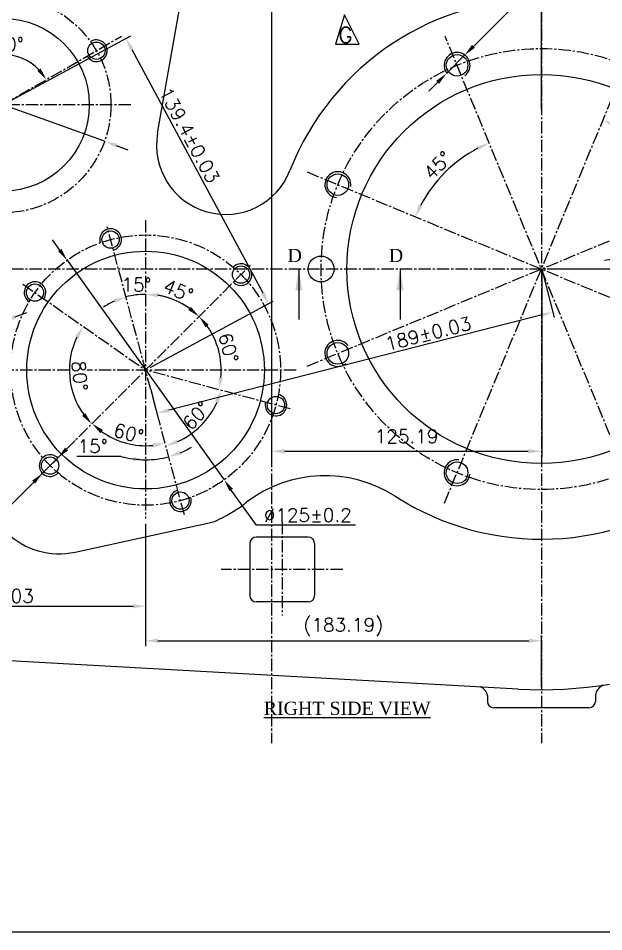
# Model space of a CAD drawing. Header units: millimetres. Extents: x -4466 to 20635, y -2270 to 9154.
# Drawn here: x 16865.3 to 17136.4, y 7525 to 7947.6 of the extents above; entities that cross this region are included whole.
import ezdxf

# ---------------------------------------------------------------- set-up
doc = ezdxf.new("R2010")
doc.units = ezdxf.units.MM
doc.header["$LTSCALE"] = 0.3
doc.header["$PDSIZE"] = -50
doc.linetypes.add('CENTER2', pattern=[28.575, 19.05, -3.175, 3.175, -3.175])
doc.layers.add('AM_5', color=3, linetype='Continuous', lineweight=25)
doc.layers.add('AM_VIEWS', color=1, linetype='Continuous', lineweight=25, plot=False)
doc.layers.add('center', color=1, linetype='CENTER2')
doc.styles.add('ROMANTIC', font='romantic.ttf')
doc.styles.add('rs', font='romans.shx')
doc.styles.get("Standard").update_dxf_attribs({"font": 'romans.shx'})
doc.dimstyles.new('AM_ISO$0', dxfattribs={"dimtxt": 2.5, "dimasz": 2.5, "dimexe": 1, "dimexo": 1, "dimgap": 1.5, "dimtad": 1, "dimdsep": 46, "dimtxsty": 'Standard', "dimcen": 0, "dimclrd": 256, "dimclre": 256, "dimclrt": 2, "dimadec": 3, "dimazin": 2, "dimtp": 0.1, "dimtm": 0.1, "dimtfac": 0.71, "dimtmove": 0, "dimatfit": 3, "dimfxl": 1, "dimlwd": -1, "dimlwe": -1, "dimarcsym": 1})
doc.dimstyles.new('ISO-25', dxfattribs={"dimscale": 2.5, "dimtxt": 2.5, "dimasz": 2.5, "dimexe": 0.7, "dimexo": 0.625, "dimtad": 1, "dimdec": 3, "dimlfac": -1, "dimzin": 9, "dimdsep": 46, "dimtxsty": 'Standard', "dimcen": 2.5, "dimclrd": 1, "dimclre": 1, "dimclrt": 7, "dimazin": 0, "dimtfac": 0.65, "dimtdec": 3, "dimtmove": 0, "dimatfit": 3, "dimfxl": 0.7, "dimtolj": 1, "dimarcsym": 0})
doc.dimstyles.new('sarab', dxfattribs={"dimscale": 3, "dimtxt": 2.5, "dimasz": 2.3, "dimexe": 1, "dimexo": 1, "dimtad": 1, "dimdec": 3, "dimdsep": 46, "dimtxsty": 'rs', "dimcen": 0, "dimclrd": 1, "dimclre": 1, "dimclrt": 7, "dimadec": 3, "dimazin": 2, "dimtfac": 1, "dimtdec": 3, "dimtmove": 0, "dimatfit": 3, "dimfxl": 1, "dimarcsym": 0})
doc.dimstyles.new('sarab$0', dxfattribs={"dimscale": 3, "dimtxt": 2.5, "dimasz": 2.3, "dimexe": 1, "dimexo": 1, "dimtad": 1, "dimdec": 3, "dimdsep": 46, "dimtxsty": 'rs', "dimcen": 0, "dimclrd": 1, "dimclre": 1, "dimclrt": 7, "dimadec": 3, "dimazin": 2, "dimtfac": 1, "dimtdec": 3, "dimtmove": 0, "dimatfit": 3, "dimfxl": 1, "dimarcsym": 0})

# ---------------------------------------------------------------- blocks, each defined once
blk = doc.blocks.new('*D725')
at = {"color": 1, "lineweight": -2, "transparency": 16777216}
blk.add_line((17136.71, 7835.68), (17202.81, 7844.94), dxfattribs=at)
at = {"color": 1, "transparency": 16777216}
blk.add_solid([(17202.68, 7845.88), (17202.95, 7843.99), (17208.51, 7845.73)], dxfattribs=at)
at = {"layer": 'Defpoints', "color": 0, "transparency": 16777216}
for p in [(17208.51, 7845.73), (17006.48, 7817.43)]:
    blk.add_point(p, dxfattribs=at)
at = {"color": 7, "transparency": 16777216, "insert": (17159.57, 7843.61), "char_height": 6.25, "attachment_point": 5, "rotation": 7.9745, "style": 'rs'}
blk.add_mtext('∅204±0.2', dxfattribs=at)
blk = doc.blocks.new('*D658')
at = {"color": 1, "lineweight": -2, "transparency": 16777216}
for p, q in [((17132.18, 7991.03), (17076.03, 7934.59)), ((17225.7, 7991.03), (17132.18, 7991.03)), ((17063.52, 7922.01), (17071.98, 7930.52)), ((17059.46, 7917.93), (17055.41, 7913.86))]:
    blk.add_line(p, q, dxfattribs=at)
at = {"color": 1, "transparency": 16777216}
for points in [[(17075.36, 7935.27), (17076.71, 7933.92), (17071.98, 7930.52)], [(17058.78, 7918.61), (17060.14, 7917.26), (17063.52, 7922.01)]]:
    blk.add_solid(points, dxfattribs=at)
at = {"layer": 'Defpoints', "color": 0, "transparency": 16777216}
for p in [(17071.98, 7930.52), (17063.52, 7922.01)]:
    blk.add_point(p, dxfattribs=at)
at = {"color": 7, "transparency": 16777216, "insert": (17179.72, 7995.72), "char_height": 6.25, "attachment_point": 5, "style": 'rs'}
blk.add_mtext('8 HOLES M12 THR. ', dxfattribs=at)
blk = doc.blocks.new('*D726')
at = {"color": 1, "lineweight": -2, "transparency": 16777216}
for start, end in [(90, 105), (71.1742, 80.5871), (114.4129, 123.8258)]:
    blk.add_arc((16924.25, 7784.83), 35.04, start, end, dxfattribs=at)
at = {"color": 1, "transparency": 16777216}
for points in [[(16909.44, 7817.64), (16910.09, 7815.84), (16915.18, 7818.68)], [(16929.9, 7818.45), (16930.05, 7820.36), (16924.25, 7819.87)]]:
    blk.add_solid(points, dxfattribs=at)
at = {"layer": 'Defpoints', "color": 0, "transparency": 16777216}
for p in [(16924.25, 7854.22), (16906.47, 7851.16), (16918.16, 7819.34), (16942.2, 7717.81), (16924.25, 7716.16)]:
    blk.add_point(p, dxfattribs=at)
at = {"color": 7, "transparency": 16777216, "insert": (16920.05, 7824.31), "char_height": 6.25, "attachment_point": 5, "style": 'rs'}
blk.add_mtext('15°', dxfattribs=at)
blk = doc.blocks.new('*D727')
at = {"color": 1, "lineweight": -2, "transparency": 16777216}
blk.add_arc((16924.25, 7784.83), 35.04, 54.4127, 80.5873, dxfattribs=at)
at = {"color": 1, "transparency": 16777216}
for points in [[(16929.9, 7818.45), (16930.05, 7820.36), (16924.25, 7819.87)], [(16945.26, 7814.06), (16944.02, 7812.6), (16949.02, 7809.61)]]:
    blk.add_solid(points, dxfattribs=at)
at = {"layer": 'Defpoints', "color": 0, "transparency": 16777216}
for p in [(16924.25, 7854.22), (16972.8, 7833.39), (16941.77, 7815.18), (16875.18, 7735.77), (16924.25, 7716.16)]:
    blk.add_point(p, dxfattribs=at)
at = {"color": 7, "transparency": 16777216, "insert": (16939.45, 7821.54), "char_height": 6.25, "attachment_point": 5, "rotation": 337.5, "style": 'rs'}
blk.add_mtext('45°', dxfattribs=at)
blk = doc.blocks.new('*D728')
at = {"color": 1, "lineweight": -2, "transparency": 16777216}
blk.add_arc((16924.25, 7784.83), 35.04, 354.4127, 35.5873, dxfattribs=at)
at = {"color": 1, "transparency": 16777216}
for points in [[(16952.01, 7804.6), (16953.47, 7805.84), (16949.02, 7809.61)], [(16960.06, 7781.25), (16958.18, 7781.59), (16958.09, 7775.76)]]:
    blk.add_solid(points, dxfattribs=at)
at = {"layer": 'Defpoints', "color": 0, "transparency": 16777216}
for p in [(16972.8, 7833.39), (16924.25, 7784.83), (16959.15, 7787.89), (16991.27, 7766.87), (16875.18, 7735.77)]:
    blk.add_point(p, dxfattribs=at)
at = {"color": 7, "transparency": 16777216, "insert": (16962.62, 7795.12), "char_height": 6.25, "attachment_point": 5, "rotation": 285, "style": 'rs'}
blk.add_mtext('60°', dxfattribs=at)
blk = doc.blocks.new('*D729')
at = {"color": 1, "lineweight": -2, "transparency": 16777216}
blk.add_arc((16924.25, 7784.83), 36.26, 294.0948, 335.9052, dxfattribs=at)
at = {"color": 1, "transparency": 16777216}
for points in [[(16956.44, 7770.35), (16958.25, 7769.71), (16959.27, 7775.45)], [(16939.37, 7750.83), (16938.73, 7752.63), (16933.63, 7749.81)]]:
    blk.add_solid(points, dxfattribs=at)
at = {"layer": 'Defpoints', "color": 0, "transparency": 16777216}
for p in [(16906.47, 7851.16), (16924.25, 7784.83), (16991.27, 7766.87), (16945.04, 7755.13), (16942.2, 7717.81)]:
    blk.add_point(p, dxfattribs=at)
at = {"color": 7, "transparency": 16777216, "insert": (16947.76, 7763.77), "char_height": 6.25, "attachment_point": 5, "rotation": 48.1478, "style": 'rs'}
blk.add_mtext('60°', dxfattribs=at)
blk = doc.blocks.new('*D730')
at = {"color": 1, "lineweight": -2, "transparency": 16777216}
blk.add_line((16912.86, 7744.92), (16892.37, 7744.92), dxfattribs=at)
for start, end in [(292.9441, 300.8883), (254.0732, 270), (254.1117, 262.0559), (270, 285)]:
    blk.add_arc((16924.25, 7784.83), 41.5, start, end, dxfattribs=at)
at = {"color": 1, "transparency": 16777216}
for points in [[(16940.74, 7745.71), (16940.11, 7747.52), (16934.99, 7744.74)], [(16918.58, 7744.68), (16918.44, 7742.77), (16924.25, 7743.33)]]:
    blk.add_solid(points, dxfattribs=at)
at = {"layer": 'Defpoints', "color": 0, "transparency": 16777216}
for p in [(16924.25, 7854.22), (16906.47, 7851.16), (16931.45, 7743.96), (16942.2, 7717.81), (16924.25, 7716.16)]:
    blk.add_point(p, dxfattribs=at)
at = {"color": 7, "transparency": 16777216, "insert": (16899.74, 7749.61), "char_height": 6.25, "attachment_point": 5, "style": 'rs'}
blk.add_mtext('15°', dxfattribs=at)
blk = doc.blocks.new('*D731')
at = {"color": 1, "lineweight": -2, "transparency": 16777216}
blk.add_arc((16924.25, 7784.83), 34.99, 234.4254, 275.5746, dxfattribs=at)
at = {"color": 1, "transparency": 16777216}
for points in [[(16903.27, 7755.64), (16904.51, 7757.1), (16899.5, 7760.09)], [(16927.47, 7750.95), (16927.82, 7749.06), (16933.3, 7751.03)]]:
    blk.add_solid(points, dxfattribs=at)
at = {"layer": 'Defpoints', "color": 0, "transparency": 16777216}
for p in [(16906.47, 7851.16), (16972.8, 7833.39), (16909.46, 7753.12), (16875.18, 7735.77), (16942.2, 7717.81)]:
    blk.add_point(p, dxfattribs=at)
at = {"color": 7, "transparency": 16777216, "insert": (16916.4, 7755.56), "char_height": 6.25, "attachment_point": 5, "rotation": 345, "style": 'rs'}
blk.add_mtext('60°', dxfattribs=at)
blk = doc.blocks.new('*D732')
at = {"color": 1, "lineweight": -2, "transparency": 16777216}
for p, q in [((16887.65, 7748.25), (16891.71, 7752.32)), ((16883.58, 7744.18), (16876.52, 7737.1)), ((16772.24, 7632.65), (16872.46, 7733.03)), ((16679.01, 7632.65), (16772.24, 7632.65))]:
    blk.add_line(p, q, dxfattribs=at)
at = {"color": 1, "transparency": 16777216}
for points in [[(16886.97, 7748.92), (16888.32, 7747.57), (16883.58, 7744.18)], [(16871.78, 7733.71), (16873.13, 7732.35), (16876.52, 7737.1)]]:
    blk.add_solid(points, dxfattribs=at)
at = {"layer": 'Defpoints', "color": 0, "transparency": 16777216}
for p in [(16883.58, 7744.18), (16876.52, 7737.1)]:
    blk.add_point(p, dxfattribs=at)
at = {"color": 7, "transparency": 16777216, "insert": (16724.84, 7637.34), "char_height": 6.25, "attachment_point": 5, "style": 'rs'}
blk.add_mtext('6 HOLES M10 THR.', dxfattribs=at)
blk = doc.blocks.new('*D737')
at = {"color": 1, "lineweight": -2, "transparency": 16777216}
blk.add_arc((16858.2, 7907.58), 23.25, 44.2052, 135.7948, dxfattribs=at)
at = {"color": 1, "transparency": 16777216}
for points in [[(16842.29, 7923.22), (16840.76, 7924.37), (16838.06, 7919.21)], [(16875.63, 7924.37), (16874.1, 7923.22), (16878.33, 7919.21)]]:
    blk.add_solid(points, dxfattribs=at)
at = {"layer": 'Defpoints', "color": 0, "transparency": 16777216}
for p in [(16803.29, 7939.28), (16913.1, 7939.28), (16866.15, 7929.43), (16858.2, 7907.58), (16858.2, 7907.58)]:
    blk.add_point(p, dxfattribs=at)
at = {"color": 7, "transparency": 16777216, "insert": (16858.2, 7935.52), "char_height": 6.25, "attachment_point": 5, "style": 'rs'}
blk.add_mtext('120°', dxfattribs=at)
blk = doc.blocks.new('*D739')
at = {"color": 1, "lineweight": -2, "transparency": 16777216}
for p, q in [((16884.54, 7840.34), (16881.19, 7845.02)), ((16887.88, 7835.67), (16960.61, 7734)), ((16975.61, 7713.03), (16963.95, 7729.32)), ((17021.52, 7713.03), (16975.61, 7713.03))]:
    blk.add_line(p, q, dxfattribs=at)
at = {"color": 1, "transparency": 16777216}
for points in [[(16885.32, 7840.9), (16883.76, 7839.78), (16887.88, 7835.67)], [(16964.73, 7729.88), (16963.17, 7728.77), (16960.61, 7734)]]:
    blk.add_solid(points, dxfattribs=at)
at = {"layer": 'Defpoints', "color": 0, "transparency": 16777216}
for p in [(16887.88, 7835.67), (16960.61, 7734)]:
    blk.add_point(p, dxfattribs=at)
at = {"color": 7, "transparency": 16777216, "insert": (16999.35, 7717.71), "char_height": 6.25, "attachment_point": 5, "style": 'rs'}
blk.add_mtext('∅125±0.2', dxfattribs=at)
blk = doc.blocks.new('*D740')
at = {"color": 1, "lineweight": -2, "transparency": 16777216}
for p, q in [((16863.9, 7809.46), (16869.26, 7811.54)), ((16858.53, 7807.39), (16741.96, 7762.28)), ((16676.02, 7736.77), (16736.59, 7760.2)), ((16630.11, 7736.77), (16676.02, 7736.77))]:
    blk.add_line(p, q, dxfattribs=at)
at = {"color": 1, "transparency": 16777216}
for points in [[(16863.55, 7810.35), (16864.24, 7808.57), (16858.53, 7807.39)], [(16736.25, 7761.1), (16736.94, 7759.31), (16741.96, 7762.28)]]:
    blk.add_solid(points, dxfattribs=at)
at = {"layer": 'Defpoints', "color": 0, "transparency": 16777216}
for p in [(16858.53, 7807.39), (16741.96, 7762.28)]:
    blk.add_point(p, dxfattribs=at)
at = {"color": 7, "transparency": 16777216, "insert": (16652.29, 7741.46), "char_height": 6.25, "attachment_point": 5, "style": 'rs'}
blk.add_mtext('∅125±0.2', dxfattribs=at)
blk = doc.blocks.new('*D741')
at = {"color": 1, "lineweight": -2, "transparency": 16777216}
for p, q in [((16695.54, 7949.52), (16741.45, 7949.52)), ((16741.45, 7949.52), (16805.73, 7926.43)), ((16905.25, 7890.68), (16811.14, 7924.48)), ((16910.66, 7888.74), (16916.07, 7886.79))]:
    blk.add_line(p, q, dxfattribs=at)
at = {"color": 1, "transparency": 16777216}
for points in [[(16806.05, 7927.33), (16805.4, 7925.53), (16811.14, 7924.48)], [(16910.99, 7889.64), (16910.34, 7887.84), (16905.25, 7890.68)]]:
    blk.add_solid(points, dxfattribs=at)
at = {"layer": 'Defpoints', "color": 0, "transparency": 16777216}
for p in [(16811.14, 7924.48), (16905.25, 7890.68)]:
    blk.add_point(p, dxfattribs=at)
at = {"color": 7, "transparency": 16777216, "insert": (16717.71, 7954.2), "char_height": 6.25, "attachment_point": 5, "style": 'rs'}
blk.add_mtext('∅100±0.2', dxfattribs=at)
blk = doc.blocks.new('*D657')
at = {"color": 1, "lineweight": -2, "transparency": 16777216}
for p, q in [((16924.25, 7713.66), (16924.25, 7673.1)), ((16800.25, 7702.33), (16800.25, 7673.1)), ((16806, 7675.6), (16918.5, 7675.6))]:
    blk.add_line(p, q, dxfattribs=at)
at = {"color": 1, "transparency": 16777216}
for points in [[(16806, 7676.56), (16806, 7674.65), (16800.25, 7675.6)], [(16918.5, 7676.56), (16918.5, 7674.65), (16924.25, 7675.6)]]:
    blk.add_solid(points, dxfattribs=at)
at = {"layer": 'Defpoints', "color": 0, "transparency": 16777216}
for p in [(16924.25, 7716.16), (16800.25, 7704.83), (16924.25, 7675.6)]:
    blk.add_point(p, dxfattribs=at)
at = {"color": 7, "transparency": 16777216, "insert": (16852.15, 7680.29), "char_height": 6.25, "attachment_point": 5, "style": 'rs'}
blk.add_mtext('124±0.03', dxfattribs=at)
blk = doc.blocks.new('*D723')
at = {"color": 1, "lineweight": -2, "transparency": 16777216}
for p, q in [((16872.04, 7976.58), (16640.63, 7976.58)), ((16643.13, 7837.33), (16643.13, 7970.83)), ((16685.1, 7831.58), (16640.63, 7831.58))]:
    blk.add_line(p, q, dxfattribs=at)
at = {"color": 1, "transparency": 16777216}
for points in [[(16642.17, 7970.83), (16644.09, 7970.83), (16643.13, 7976.58)], [(16642.17, 7837.33), (16644.09, 7837.33), (16643.13, 7831.58)]]:
    blk.add_solid(points, dxfattribs=at)
at = {"layer": 'Defpoints', "color": 0, "transparency": 16777216}
for p in [(16643.13, 7976.58), (16874.54, 7976.58), (16687.6, 7831.58)]:
    blk.add_point(p, dxfattribs=at)
at = {"color": 7, "transparency": 16777216, "insert": (16638.44, 7904.08), "char_height": 6.25, "attachment_point": 5, "rotation": 90, "style": 'rs'}
blk.add_mtext('145±0.1', dxfattribs=at)
blk = doc.blocks.new('*D659')
at = {"color": 1, "lineweight": -2, "transparency": 16777216}
for p, q in [((16860.4, 7908.77), (16917.35, 7939.41)), ((16917.88, 7933.17), (16978.48, 7820.54)), ((16926.45, 7786.02), (16983.4, 7816.66))]:
    blk.add_line(p, q, dxfattribs=at)
at = {"color": 1, "transparency": 16777216}
for points in [[(16918.72, 7933.62), (16917.03, 7932.71), (16915.15, 7938.23)], [(16979.32, 7821), (16977.63, 7820.09), (16981.2, 7815.48)]]:
    blk.add_solid(points, dxfattribs=at)
at = {"layer": 'Defpoints', "color": 0, "transparency": 16777216}
for p in [(16858.2, 7907.58), (16981.2, 7815.48), (16924.25, 7784.83)]:
    blk.add_point(p, dxfattribs=at)
at = {"color": 7, "transparency": 16777216, "insert": (16944.56, 7893.47), "char_height": 6.25, "attachment_point": 5, "rotation": 298.2841, "style": 'rs'}
blk.add_mtext('139.4±0.03', dxfattribs=at)
blk = doc.blocks.new('*D669')
at = {"color": 1, "lineweight": -2, "transparency": 16777216}
blk.add_arc((16924.25, 7784.83), 35.27, 154.3518, 215.6482, dxfattribs=at)
at = {"color": 1, "transparency": 16777216}
for points in [[(16891.63, 7800.58), (16893.28, 7799.61), (16895.36, 7805.06)], [(16896.32, 7764.9), (16894.86, 7763.66), (16899.31, 7759.89)]]:
    blk.add_solid(points, dxfattribs=at)
at = {"layer": 'Defpoints', "color": 0, "transparency": 16777216}
for p in [(16972.8, 7833.39), (16867.4, 7824.63), (16889.35, 7789.94), (16924.25, 7784.83), (16875.18, 7735.77)]:
    blk.add_point(p, dxfattribs=at)
at = {"color": 7, "transparency": 16777216, "insert": (16893.78, 7782.17), "char_height": 6.25, "attachment_point": 5, "rotation": 275, "style": 'rs'}
blk.add_mtext('80°', dxfattribs=at)
blk = doc.blocks.new('_DatumFilled')
at = {"color": 0, "linetype": 'ByBlock'}
blk.add_solid([(0, 0.577), (-1, 0), (0, -0.577)], dxfattribs=at)
blk = doc.blocks.new('*D673')
at = {"color": 1, "lineweight": -2, "transparency": 16777216}
blk.add_arc((17107.5, 7831.58), 63.15, 117.7184, 152.2816, dxfattribs=at)
at = {"color": 1, "transparency": 16777216}
for points in [[(17077.71, 7888.36), (17078.53, 7886.62), (17083.33, 7889.93)], [(17052.46, 7860.55), (17050.72, 7861.36), (17049.15, 7855.75)]]:
    blk.add_solid(points, dxfattribs=at)
at = {"layer": 'Defpoints', "color": 0, "transparency": 16777216}
for p in [(17062.94, 7939.14), (17069.05, 7881.69), (16999.11, 7876.48), (17215.11, 7787.01), (17152.39, 7723.2)]:
    blk.add_point(p, dxfattribs=at)
at = {"color": 7, "transparency": 16777216, "insert": (17059.52, 7879.55), "char_height": 6.25, "attachment_point": 5, "rotation": 45, "style": 'rs'}
blk.add_mtext('45°', dxfattribs=at)
blk = doc.blocks.new('*D674')
at = {"color": 1, "lineweight": -2, "transparency": 16777216}
blk.add_arc((17107.5, 7831.58), 74.53, 26.9214, 63.0786, dxfattribs=at)
at = {"color": 1, "transparency": 16777216}
for points in [[(17140.84, 7897.17), (17141.64, 7898.91), (17136.02, 7900.44)], [(17174.82, 7865.73), (17173.08, 7864.93), (17176.35, 7860.1)]]:
    blk.add_solid(points, dxfattribs=at)
at = {"layer": 'Defpoints', "color": 0, "transparency": 16777216}
for p in [(17151.23, 7937.17), (17166.62, 7876.95), (17216.29, 7876.65), (16999.11, 7786.69), (17062.65, 7723.32)]:
    blk.add_point(p, dxfattribs=at)
at = {"color": 7, "transparency": 16777216, "insert": (17163.51, 7887.6), "char_height": 6.25, "attachment_point": 5, "rotation": 315, "style": 'rs'}
blk.add_mtext('45°', dxfattribs=at)
blk = doc.blocks.new('*D646')
at = {"color": 1, "lineweight": -2, "transparency": 16777216}
for p, q in [((16924.25, 7711.16), (16924.25, 7657.11)), ((17107.5, 7638.31), (17107.5, 7662.11)), ((16930, 7659.61), (17101.75, 7659.61))]:
    blk.add_line(p, q, dxfattribs=at)
at = {"color": 1, "transparency": 16777216}
for points in [[(16930, 7660.57), (16930, 7658.65), (16924.25, 7659.61)], [(17101.75, 7660.57), (17101.75, 7658.65), (17107.5, 7659.61)]]:
    blk.add_solid(points, dxfattribs=at)
at = {"layer": 'Defpoints', "color": 0, "transparency": 16777216}
for p in [(16924.25, 7713.66), (17107.5, 7659.61), (17107.5, 7635.81)]:
    blk.add_point(p, dxfattribs=at)
at = {"color": 7, "transparency": 16777216, "insert": (17015.77, 7665.93), "char_height": 6.25, "attachment_point": 5, "style": 'rs'}
blk.add_mtext('(183.19) ', dxfattribs=at)
blk = doc.blocks.new('*D1015')
at = {"layer": 'AM_5', "linetype": 'ByBlock', "transparency": 16777216}
for p, q in [((16982.5, 7977.98), (16982.5, 7744.77)), ((17107.69, 7829), (17107.69, 7744.77)), ((16988.75, 7747.27), (17101.44, 7747.27))]:
    blk.add_line(p, q, dxfattribs=at)
at = {"layer": 'AM_5', "transparency": 16777216}
for points in [[(16988.75, 7748.31), (16988.75, 7746.23), (16982.5, 7747.27)], [(17101.44, 7748.31), (17101.44, 7746.23), (17107.69, 7747.27)]]:
    blk.add_solid(points, dxfattribs=at)
at = {"layer": 'Defpoints', "color": 0, "transparency": 16777216}
for p in [(16982.5, 7980.48), (17107.69, 7831.5), (17107.69, 7747.27)]:
    blk.add_point(p, dxfattribs=at)
at = {"layer": 'AM_5', "color": 2, "transparency": 16777216, "insert": (17045.09, 7754.15), "char_height": 6.25, "attachment_point": 5}
blk.add_mtext('125.19', dxfattribs=at)
blk = doc.blocks.new('*D1016')
at = {"color": 1, "lineweight": -2, "transparency": 16777216}
for p, q in [((16985, 7980.48), (17328.81, 7980.48)), ((17326.31, 7837.42), (17326.31, 7974.73)), ((17110.2, 7831.67), (17328.81, 7831.67))]:
    blk.add_line(p, q, dxfattribs=at)
at = {"color": 1, "transparency": 16777216}
for points in [[(17325.35, 7974.73), (17327.27, 7974.73), (17326.31, 7980.48)], [(17325.35, 7837.42), (17327.27, 7837.42), (17326.31, 7831.67)]]:
    blk.add_solid(points, dxfattribs=at)
at = {"layer": 'Defpoints', "color": 0, "transparency": 16777216}
for p in [(16982.5, 7980.48), (17326.31, 7980.48), (17107.7, 7831.67)]:
    blk.add_point(p, dxfattribs=at)
at = {"color": 7, "transparency": 16777216, "insert": (17320.06, 7906.07), "char_height": 6.25, "attachment_point": 5, "rotation": 90, "style": 'rs'}
blk.add_mtext('149{}{\\A0;{\\H1.5x;}{\\A2;\\H0.71x;\\C2;%%p0.1}}', dxfattribs=at)
blk = doc.blocks.new('*D1017')
at = {"layer": 'AM_VIEWS', "linetype": 'ByBlock', "transparency": 16777216}
for p, q in [((16982.5, 7954.65), (16982.5, 8041.93)), ((17107.5, 7905.4), (17107.5, 8041.93)), ((16988.75, 8039.43), (17101.25, 8039.43))]:
    blk.add_line(p, q, dxfattribs=at)
at = {"layer": 'AM_VIEWS', "transparency": 16777216}
for points in [[(16988.75, 8040.48), (16988.75, 8038.39), (16982.5, 8039.43)], [(17101.25, 8040.48), (17101.25, 8038.39), (17107.5, 8039.43)]]:
    blk.add_solid(points, dxfattribs=at)
at = {"layer": 'Defpoints', "color": 0, "transparency": 16777216}
for p in [(17107.5, 8039.43), (16982.5, 7952.15), (17107.5, 7902.9)]:
    blk.add_point(p, dxfattribs=at)
at = {"layer": 'AM_VIEWS', "color": 2, "transparency": 16777216, "insert": (17045, 8046.31), "char_height": 6.25, "attachment_point": 5}
blk.add_mtext('125', dxfattribs=at)

msp = doc.modelspace()

# ---------------------------------------------------------------- linework, layer by layer
for p, q in [((16929.79845, 7894.40687), (16946.23878, 7987.64466)), ((17016.41506, 7949.17795), (17012.19978, 7935.65687)), ((17023.14469, 7935.65687), (17016.41506, 7949.17795)), ((17012.19978, 7935.65687), (17023.14469, 7935.65687)), ((16891.71193, 7700.63851), (16953.75041, 7714.18529)), ((17096.74053, 7637.26671), (16793.46665, 7654.01847)), ((17102.49523, 7636.79849), (17102.49523, 7636.79849))]:
    msp.add_line(p, q)
at = {"color": 1}
for p, q in [((17107.66547, 7831.58278), (17113.38503, 7809.16331)), ((17107.19549, 7810.16433), (16935.08859, 7766.25711)), ((16926.68095, 7775.95259), (16930.13503, 7762.41331))]:
    msp.add_line(p, q, dxfattribs=at)
at = {"color": 2}
for p, q in [((16972.49523, 7704.58278), (16972.49523, 7680.58278)), ((16999.49523, 7707.58278), (16975.49523, 7707.58278)), ((17002.49523, 7704.58278), (17002.49523, 7680.58278)), ((16999.49523, 7677.58278), (16975.49523, 7677.58278)), ((17082.49523, 7634.36253), (17082.49523, 7631.58278)), ((17132.49523, 7634.6578), (17132.49523, 7631.58278)), ((17129.49523, 7628.58278), (17085.49523, 7628.58278))]:
    msp.add_line(p, q, dxfattribs=at)
for centre, radius in [((16858.19523, 7907.58278), 40), ((16901.4965, 7932.58278), 4), ((17068.46152, 7925.81849), 5), ((17107.49523, 7831.58278), 90), ((17013.25952, 7870.61649), 5), ((16908.06904, 7845.20315), 4), ((16924.24523, 7784.83278), 55), ((17005.49523, 7831.58278), 6), ((16968.43941, 7829.02695), 4), ((16873.04823, 7820.68131), 4), ((17013.25952, 7792.54907), 5), ((16984.6156, 7768.65659), 4), ((16880.05106, 7740.63861), 4), ((17068.46152, 7737.34707), 5), ((16940.42142, 7724.46242), 4)]:
    msp.add_circle(centre, radius)
for centre, radius, start, end in [((17107.49523, 7831.58278), 125, 237.2562128, 158.6071747), ((16901.4965, 7932.58278), 5, 210, 122.865984), ((17068.46152, 7925.81849), 6, 307.5, 219.185413), ((16961.3123, 7888.85013), 32, 170, 338.6071747), ((17013.25952, 7870.61649), 6, 352.5, 264.185413), ((16908.06904, 7845.20315), 5, 285, 197.2924428), ((16968.43941, 7829.02695), 5, 225, 137.2924428), ((16873.04823, 7820.68131), 5, 325, 237.2924428), ((17013.25952, 7792.54907), 6, 37.5, 309.185413), ((16984.6156, 7768.65659), 5, 165, 77.2924428), ((16880.05106, 7740.63861), 5, 45, 317.2924428), ((17068.46152, 7737.34707), 6, 82.5, 354.185413), ((17007.43183, 7675.97971), 60, 57.2562128, 127.3874214), ((16940.42142, 7724.46242), 5, 105, 17.2924428), ((16924.24523, 7784.83278), 77, 296.2814322, 307.3874214), ((16949.48373, 7733.72487), 20, 282.3178115, 296.2814322), ((16884.24523, 7734.83278), 35, 225.3492394, 282.3178115), ((17107.49523, 7831.96992), 195, 266.8384003, 291.9322248), ((17136.8927, 7636.77102), 2.41586, 105.0617777, 131.767367)]:
    msp.add_arc(centre, radius, start, end)
for centre, radius, start, end in [((16975.49523, 7704.58278), 3, 90, 180), ((16999.49523, 7704.58278), 3, 0, 90), ((16975.49523, 7680.58278), 3, 180, 270), ((16999.49523, 7680.58278), 3, 270, 0), ((17077.81279, 7633.69012), 4.73048, 8.17201, 74.1559034), ((17137.9741, 7633.70629), 5.56087, 118.9370825, 170.1478364), ((17085.49523, 7631.58278), 3, 180, 270), ((17129.49523, 7631.58278), 3, 270, 0)]:
    msp.add_arc(centre, radius, start, end, dxfattribs=at)
at = {"color": 1}
for points in [[(17106.95859, 7811.09292), (17107.43239, 7809.23574), (17112.76704, 7811.58572)], [(16934.85169, 7767.18571), (16935.32548, 7765.32852), (16929.51704, 7764.83572)]]:
    msp.add_solid(points, dxfattribs=at)
at = {"layer": 'AM_VIEWS', "color": 3}
msp.add_line((15440.36744, 7525.00297), (17430.53015, 7525.00297), dxfattribs=at)
at = {"layer": 'center'}
for p, q in [((16982.49523, 8037.09751), (16982.49523, 7612.20677)), ((17107.49523, 8037.09751), (17107.49523, 7612.20677)), ((16858.19523, 7907.58278), (16913.09937, 7939.2817)), ((17062.6498, 7723.31634), (17151.23027, 7937.16851)), ((17152.39052, 7723.19597), (17062.94176, 7939.14439)), ((16917.42745, 7907.58278), (16803.84148, 7907.58278)), ((16999.10842, 7786.68749), (17216.28588, 7876.64534)), ((16999.10842, 7876.47807), (17215.10943, 7787.00752)), ((16924.24523, 7854.22232), (16924.24523, 7716.16324)), ((16942.20456, 7717.80764), (16906.47225, 7851.16247)), ((16875.17942, 7735.76697), (16972.80193, 7833.38948)), ((16867.40465, 7824.63298), (16924.24523, 7784.83278)), ((16888.97765, 7784.83278), (16726.36697, 7784.83278)), ((16994.03199, 7784.83278), (16897.2016, 7784.83278)), ((16991.27038, 7766.87345), (16924.24523, 7784.83278))]:
    msp.add_line(p, q, dxfattribs=at)
at = {"layer": 'center', "color": 1}
msp.add_line((17296.308, 7831.58278), (16663.99541, 7831.58278), dxfattribs=at)
at = {"layer": 'center', "color": 2}
for p, q in [((16987.49523, 7714.69008), (16987.49523, 7671.34291)), ((17015.50914, 7692.58278), (16959.21739, 7692.58278))]:
    msp.add_line(p, q, dxfattribs=at)
at = {"layer": 'center'}
for centre, radius in [((16858.19523, 7907.58278), 50), ((17107.49523, 7831.58278), 102), ((16924.24523, 7784.83278), 62.5)]:
    msp.add_circle(centre, radius, dxfattribs=at)

# ---------------------------------------------------------------- texts
msp.add_text('G', height=7.2).set_placement((17013.5488, 7936.22718))
at = {"style": 'ROMANTIC'}
for s, p in [('D', (16989.99347, 7834.80208)), ('D', (17036.86225, 7834.80208)), ('%%URIGHT SIDE VIEW', (16978.94812, 7625.30723))]:
    msp.add_text(s, height=6.1, dxfattribs=at).set_placement(p)
at = {"color": 7, "insert": (17055.09264, 7801.7097), "char_height": 6.25, "attachment_point": 5, "rotation": 14.3117901, "style": 'rs'}
msp.add_mtext('189±0.03', dxfattribs=at)

# ---------------------------------------------------------------- dimensions: what is measured, and where the dimension line sits
for p1, p2, text, picture, middle in [((17063.51658, 7922.00828), (17071.9794, 7930.51595), '8 HOLES M12 THR. ', '*D658', (17179.72127, 7991.03217)), ((16883.58376, 7744.17697), (16876.51835, 7737.10025), '6 HOLES M10 THR.', '*D732', (16724.84387, 7632.65461))]:
    dim = msp.add_diameter_dim_2p(p1=p1, p2=p2, text=text, dimstyle='sarab', override={"dimscale": 2.5, "dimtoh": 1, "dimdec": 2, "dimcen": 2.5, "dimadec": 2, "dimtdec": 2})
    dim.commit()
    dim.dimension.update_dxf_attribs({"geometry": picture, "text_midpoint": middle, "dimtype": 163})
dim = msp.add_linear_dim(base=(17326.308, 7980.48278), p1=(17107.69715, 7831.66642), p2=(16982.49523, 7980.48278), angle=90, text='<>{}{\\A0;{\\H1.5x;}{\\A2;\\H0.71x;\\C2;%%p0.1}}', dimstyle='sarab$0', override={"dimscale": 2.5, "dimdec": 0, "dimadec": 2, "dimtp": 0.1, "dimtm": 0.1, "dimtfac": 0.71, "dimtdec": 2, "dimatfit": 0, "dimtzin": 8})
dim.commit()
dim.dimension.update_dxf_attribs({"geometry": '*D1016', "text_midpoint": (17320.058, 7906.0746)})
dim = msp.add_linear_dim(base=(16643.13011, 7976.58278), p1=(16687.6034, 7831.58278), p2=(16874.53653, 7976.58278), angle=90, dimstyle='sarab', override={"dimscale": 2.5, "dimgap": 0.625, "dimdec": 2, "dimcen": 2.5, "dimadec": 1, "dimtol": 1, "dimlim": 0, "dimtp": 0.1, "dimtm": 0.1, "dimtdec": 2})
dim.commit()
dim.dimension.update_dxf_attribs({"geometry": '*D723', "text_midpoint": (16638.44261, 7904.08278)})
for p1, p2, override, picture, middle in [((16905.25187, 7890.68093), (16811.13859, 7924.48463), {"dimscale": 2.5, "dimtoh": 1, "dimdec": 2, "dimcen": 2.5, "dimadec": 1, "dimtol": 1, "dimtp": 0.2, "dimtm": 0.2, "dimtdec": 2}, '*D741', (16717.71269, 7949.51624)), ((17006.48157, 7817.43215), (17208.50889, 7845.73342), {"dimscale": 2.5, "dimgap": 0.625, "dimdec": 2, "dimcen": 2.5, "dimadec": 2, "dimtol": 1, "dimlim": 0, "dimtp": 0.2, "dimtm": 0.2, "dimtdec": 2}, '*D725', (17160.21597, 7838.96824)), ((16887.88246, 7835.66583), (16960.608, 7733.99973), {"dimscale": 2.5, "dimgap": 0.625, "dimtoh": 1, "dimdec": 2, "dimcen": 2.5, "dimadec": 1, "dimtol": 1, "dimlim": 0, "dimtp": 0.2, "dimtm": 0.2, "dimtdec": 2}, '*D739', (16999.34704, 7713.02511)), ((16858.53421, 7807.38594), (16741.95625, 7762.27962), {"dimscale": 2.5, "dimgap": 0.625, "dimtoh": 1, "dimdec": 2, "dimcen": 2.5, "dimadec": 1, "dimtol": 1, "dimlim": 0, "dimtp": 0.2, "dimtm": 0.2, "dimtdec": 2}, '*D740', (16652.28713, 7736.76845))]:
    dim = msp.add_diameter_dim_2p(p1=p1, p2=p2, dimstyle='sarab', override=override)
    dim.commit()
    dim.dimension.update_dxf_attribs({"geometry": picture, "text_midpoint": middle, "dimtype": 163})
for base, line1, line2, override, picture, middle in [((16866.14782, 7929.43234), ((16858.19523, 7907.58278), (16803.29109, 7939.2817)), ((16858.19523, 7907.58278), (16913.09937, 7939.2817)), {"dimscale": 2.5, "dimtoh": 1, "dimdec": 2, "dimcen": 2.5, "dimadec": 1, "dimtdec": 2}, '*D737', (16858.19523, 7935.5221)), ((17069.04927, 7881.68654), ((16999.10842, 7876.47807), (17215.10943, 7787.00752)), ((17152.39052, 7723.19597), (17062.94176, 7939.14439)), {"dimscale": 2.5, "dimtoh": 1, "dimdec": 2, "dimcen": 2.5, "dimadec": 1, "dimtdec": 2, "dimldrblk": 'DatumFilled'}, '*D673', (17059.52376, 7879.55425)), ((17166.62478, 7876.95448), ((16999.10842, 7786.68749), (17216.28588, 7876.64534)), ((17062.6498, 7723.31634), (17151.23027, 7937.16851)), {"dimscale": 2.5, "dimtoh": 1, "dimdec": 2, "dimcen": 2.5, "dimadec": 1, "dimtdec": 2, "dimldrblk": 'DatumFilled'}, '*D674', (17163.51129, 7887.59884)), ((16941.76535, 7815.17851), ((16875.17942, 7735.76697), (16972.80193, 7833.38948)), ((16924.24523, 7854.22232), (16924.24523, 7716.16324)), {"dimscale": 2.5, "dimtoh": 1, "dimdec": 2, "dimcen": 2.5, "dimadec": 2, "dimtdec": 2}, '*D727', (16939.44838, 7821.53642)), ((16931.45235, 7743.95917), ((16942.20456, 7717.80764), (16906.47225, 7851.16247)), ((16924.24523, 7854.22232), (16924.24523, 7716.16324)), {"dimscale": 2.5, "dimtoh": 1, "dimdec": 2, "dimcen": 2.5, "dimadec": 2, "dimtdec": 2}, '*D730', (16899.74006, 7749.60934)), ((16909.45664, 7753.11855), ((16942.20456, 7717.80764), (16906.47225, 7851.16247)), ((16875.17942, 7735.76697), (16972.80193, 7833.38948)), {"dimscale": 2.5, "dimtoh": 1, "dimdec": 2, "dimcen": 2.5, "dimadec": 2, "dimtdec": 2}, '*D731', (16916.40165, 7755.56012)), ((16889.35001, 7789.94418), ((16867.40465, 7824.63298), (16924.24523, 7784.83278)), ((16875.17942, 7735.76697), (16972.80193, 7833.38948)), {"dimscale": 2.5, "dimtoh": 1, "dimdec": 2, "dimcen": 2.5, "dimadec": 1, "dimtdec": 2, "dimldrblk": 'DatumFilled'}, '*D669', (16893.78151, 7782.16755)), ((16959.15212, 7787.88674), ((16875.17942, 7735.76697), (16972.80193, 7833.38948)), ((16991.27038, 7766.87345), (16924.24523, 7784.83278)), {"dimscale": 2.5, "dimtoh": 1, "dimdec": 2, "dimcen": 2.5, "dimadec": 2, "dimtdec": 2}, '*D728', (16962.61927, 7795.11507))]:
    dim = msp.add_angular_dim_2l(base=base, line1=line1, line2=line2, dimstyle='sarab', override=override)
    dim.commit()
    dim.dimension.update_dxf_attribs({"geometry": picture, "text_midpoint": middle})
dim = msp.add_linear_dim(base=(16981.20078, 7815.47974), p1=(16858.19523, 7907.58278), p2=(16924.24523, 7784.83278), angle=298.2840523, dimstyle='sarab', override={"dimscale": 2.5, "dimtoh": 1, "dimdec": 1, "dimcen": 2.5, "dimadec": 1, "dimtol": 1, "dimtp": 0.03, "dimtm": 0.03, "dimtdec": 2})
dim.commit()
dim.dimension.update_dxf_attribs({"geometry": '*D659', "text_midpoint": (16940.43028, 7891.24931), "dimtype": 161})
for base, line1, line2, picture, middle in [((16918.16073, 7819.3397), ((16942.20456, 7717.80764), (16906.47225, 7851.16247)), ((16924.24523, 7854.22232), (16924.24523, 7716.16324)), '*D726', (16920.05094, 7819.62009)), ((16945.0443, 7755.12864), ((16991.27038, 7766.87345), (16924.24523, 7784.83278)), ((16942.20456, 7717.80764), (16906.47225, 7851.16247)), '*D729', (16951.2557, 7760.63833))]:
    dim = msp.add_angular_dim_2l(base=base, line1=line1, line2=line2, dimstyle='sarab', override={"dimscale": 2.5, "dimtoh": 1, "dimdec": 2, "dimcen": 2.5, "dimadec": 2, "dimtdec": 2})
    dim.commit()
    dim.dimension.update_dxf_attribs({"geometry": picture, "text_midpoint": middle, "dimtype": 162})
dim = msp.add_linear_dim(base=(16924.24523, 7675.6047), p1=(16800.24523, 7704.83278), p2=(16924.24523, 7716.16324), dimstyle='sarab', override={"dimscale": 2.5, "dimtoh": 1, "dimdec": 2, "dimcen": 2.5, "dimadec": 1, "dimtol": 1, "dimtp": 0.03, "dimtm": 0.03, "dimtdec": 2})
dim.commit()
dim.dimension.update_dxf_attribs({"geometry": '*D657', "text_midpoint": (16852.15308, 7675.6047), "dimtype": 160})
dim = msp.add_linear_dim(base=(17107.49523, 7659.60828), p1=(16924.24523, 7713.66324), p2=(17107.49523, 7635.80825), text='(183.19) ', dimstyle='sarab', override={"dimscale": 2.5, "dimtoh": 1, "dimdec": 2, "dimcen": 2.5, "dimadec": 1, "dimtp": 0.1, "dimtm": 0.1, "dimtfac": 0.71, "dimtdec": 2})
dim.commit()
dim.dimension.update_dxf_attribs({"geometry": '*D646', "text_midpoint": (17015.77419, 7659.60828), "dimtype": 160})
at = {"layer": 'AM_5'}
dim = msp.add_linear_dim(base=(17107.68558, 7747.27106), p1=(16982.49523, 7980.48278), p2=(17107.68558, 7831.50393), angle=0, dimstyle='AM_ISO$0', override={"dimscale": 2.5, "dimfxl": 0.18}, dxfattribs=at)
dim.commit()
dim.dimension.update_dxf_attribs({"geometry": '*D1015', "text_midpoint": (17045.09041, 7754.14606)})
at = {"layer": 'AM_VIEWS'}
dim = msp.add_linear_dim(base=(17107.49523, 8039.43465), p1=(16982.49523, 7952.15421), p2=(17107.49523, 7902.89694), dimstyle='AM_ISO$0', override={"dimscale": 2.5, "dimfxl": 0.18}, dxfattribs=at)
dim.commit()
dim.dimension.update_dxf_attribs({"geometry": '*D1017', "text_midpoint": (17044.99523, 8046.30965)})

# ---------------------------------------------------------------- leaders
for points in [[(16995.18611, 7831.67836), (16995.18611, 7808.17236)], [(17042.05489, 7831.67836), (17042.05489, 7808.17236)]]:
    msp.add_leader(points, dimstyle='ISO-25', override={"dimscale": 2, "dimasz": 5})

doc.saveas('drawing.dxf')
